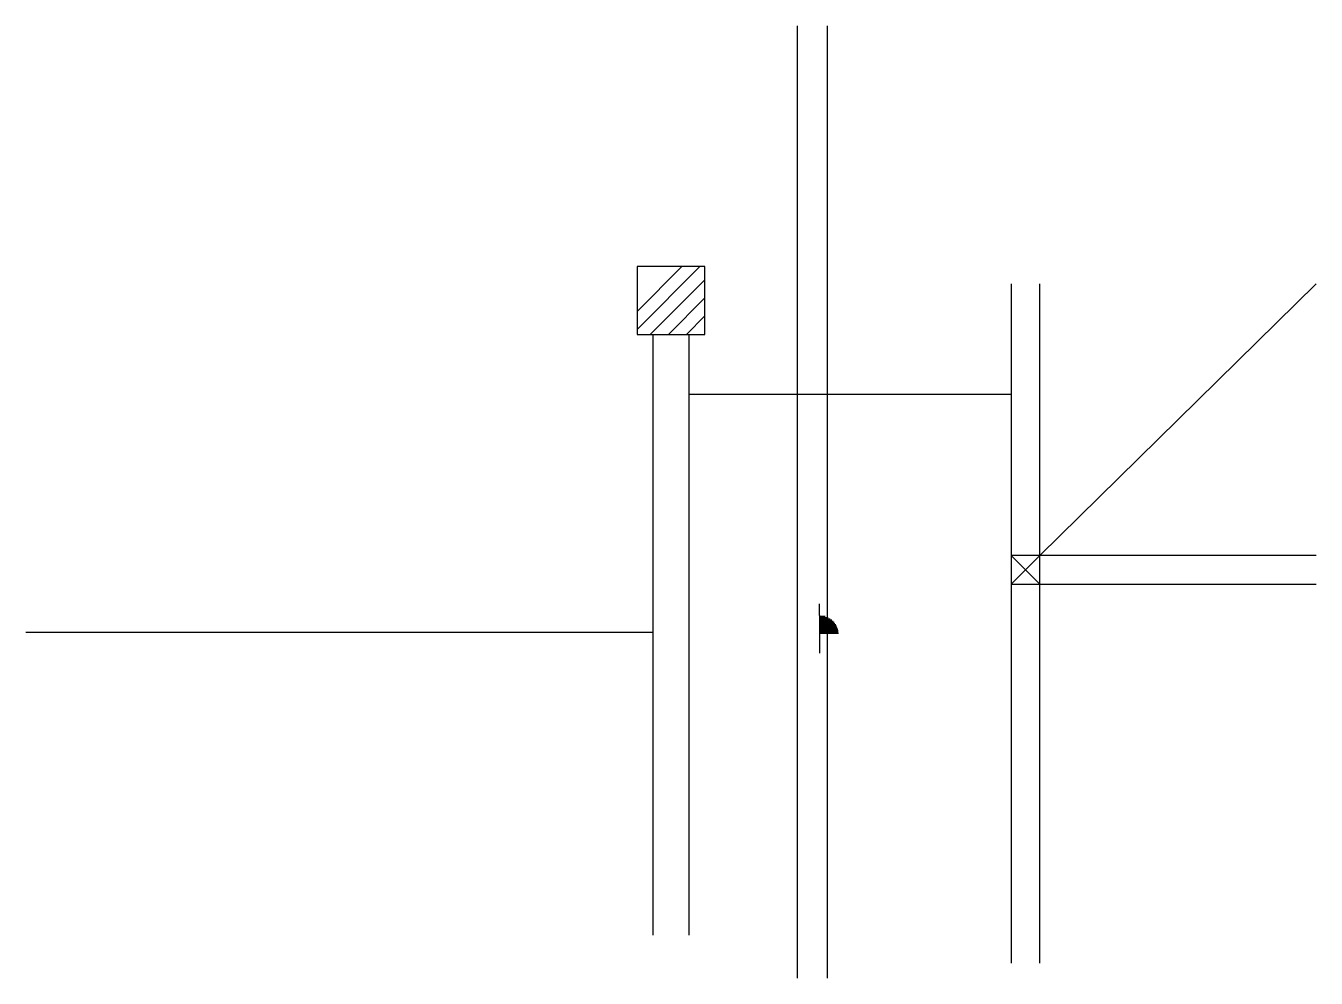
# Model space of a CAD drawing. Header units: metres. Extents: x 4795 to 5650, y 2062 to 2693.
import ezdxf

# ---------------------------------------------------------------- set-up
doc = ezdxf.new("R2010")
doc.units = ezdxf.units.M
for name, color, linetype in [('1', 7, 'Continuous'), ('3', 7, 'Continuous'), ('7', 7, 'Continuous'), ('Painéis', 7, 'Continuous')]:
    doc.layers.add(name, color=color, linetype=linetype)

msp = doc.modelspace()

# ---------------------------------------------------------------- linework, layer by layer
at = {"layer": '1', "color": 7, "lineweight": 25}
for p, q in [((5467.42, 2341.82), (5650.42, 2521.82)), ((5448.42, 2322.82), (5467.42, 2341.82)), ((5467.42, 2322.82), (5448.42, 2341.82))]:
    msp.add_line(p, q, dxfattribs=at)
at = {"layer": '3', "color": 7, "lineweight": 25}
for p, q in [((5200.42, 2491.62), (5242.12, 2533.32)), ((5200.42, 2503.64), (5230.1, 2533.32)), ((5209.14, 2488.32), (5245.42, 2524.6)), ((5221.16, 2488.32), (5245.42, 2512.58)), ((5233.19, 2488.32), (5245.42, 2500.56)), ((5245.21, 2488.32), (5245.42, 2488.54)), ((5321.32, 2302.21), (5321.32, 2309.92)), ((5321.32, 2302.21), (5321.32, 2277.21)), ((5321.32, 2301.6), (5325.17, 2301.6)), ((5321.32, 2300.81), (5327.07, 2300.81)), ((5321.32, 2300.02), (5328.39, 2300.02)), ((5321.32, 2299.22), (5329.43, 2299.22)), ((5321.32, 2298.43), (5330.28, 2298.43)), ((5321.32, 2297.64), (5330.99, 2297.64)), ((5321.32, 2296.85), (5331.59, 2296.85)), ((5321.32, 2296.05), (5332.09, 2296.05)), ((5321.32, 2295.26), (5332.52, 2295.26)), ((5321.32, 2294.47), (5332.88, 2294.47)), ((5321.32, 2293.67), (5333.18, 2293.67)), ((5321.32, 2292.88), (5333.41, 2292.88)), ((5321.32, 2292.09), (5333.59, 2292.09)), ((5321.32, 2291.3), (5333.72, 2291.3)), ((5321.32, 2290.5), (5333.82, 2290.5))]:
    msp.add_line(p, q, dxfattribs=at)
for points in [[(5448.42, 2521.82), (5448.42, 2341.82)], [(5467.42, 2341.82), (5467.42, 2521.82)], [(5210.92, 2488.32), (5210.92, 2090.32)], [(5234.92, 2090.32), (5234.92, 2488.32)], [(5650.42, 2341.82), (5467.42, 2341.82)], [(5448.42, 2322.82), (5448.42, 2071.82)], [(5467.42, 2071.82), (5467.42, 2322.82)], [(5467.42, 2322.82), (5650.42, 2322.82)]]:
    msp.add_lwpolyline(points, dxfattribs=at)
at = {"layer": '7', "color": 7, "lineweight": 25}
for points in [[(5200.42, 2488.32), (5245.42, 2488.32), (5245.42, 2533.32), (5200.42, 2533.32), (5200.42, 2488.32)], [(5448.42, 2322.82), (5467.42, 2322.82), (5467.42, 2341.82), (5448.42, 2341.82), (5448.42, 2322.82)]]:
    msp.add_lwpolyline(points, dxfattribs=at)
at = {"layer": 'Painéis', "color": 7, "lineweight": 25}
for p, q in [((5306.42, 2692.82), (5306.42, 2061.82)), ((5326.42, 2692.82), (5326.42, 2061.82)), ((5234.92, 2448.82), (5448.42, 2448.82)), ((5210.92, 2290.82), (4795.42, 2290.82))]:
    msp.add_line(p, q, dxfattribs=at)

doc.saveas('drawing.dxf')
